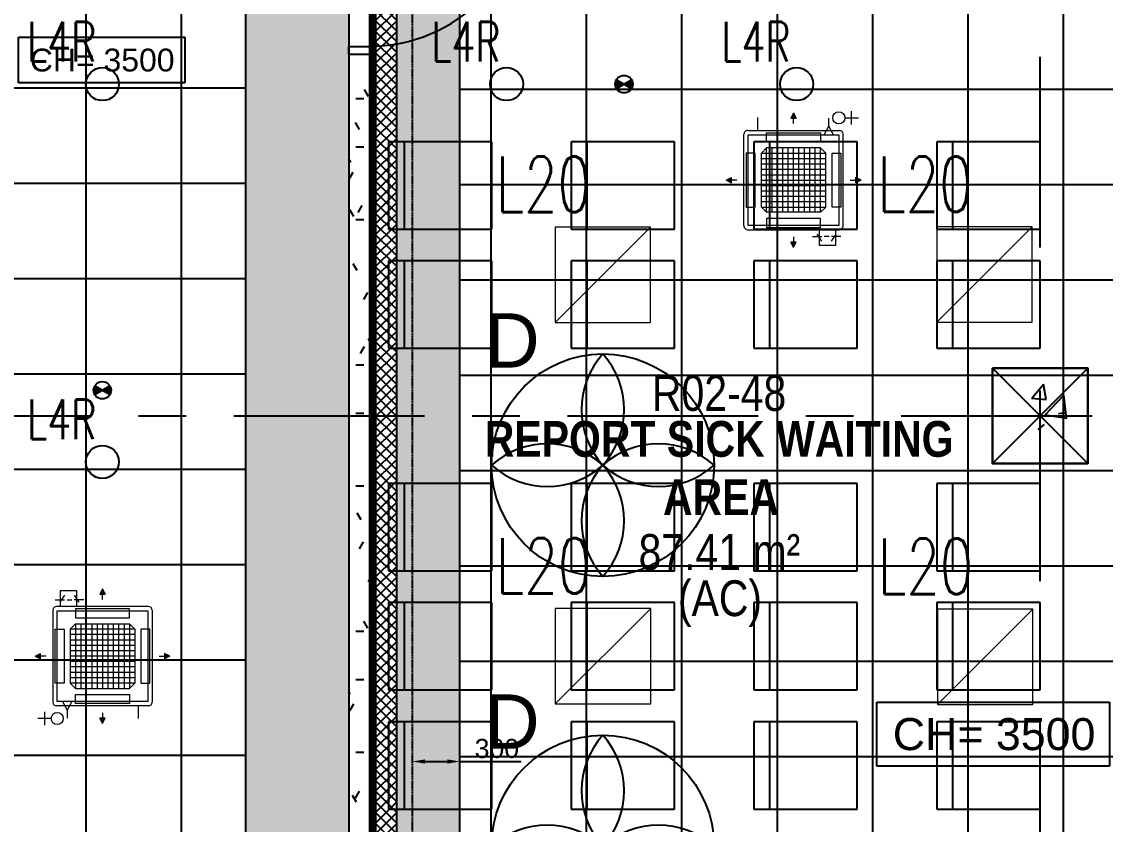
# Model space of a CAD drawing. Header units: millimetres. Extents: x -92759 to 184353, y -15225 to 86714.
# Drawn here: x -59541 to -52722, y 42370 to 47422 of the extents above; entities that cross this region are included whole.
import ezdxf

# ---------------------------------------------------------------- set-up
doc = ezdxf.new("R2010")
doc.units = ezdxf.units.MM
for name, pattern in [('Dash', [952.5, 476.25, -476.25]), ('HIDDEN', [0.375, 0.25, -0.125]), ('IDA - Grid Line', [2100, 1200, -300, 300, -300])]:
    doc.linetypes.add(name, pattern=pattern)
doc.layers.get('Defpoints').update_dxf_attribs({"color": 8})
for name, color, linetype in [('0-1', 9, 'Continuous'), ('0-Motion Sensor', 1, 'Continuous'), ('A-_DETA----_E-2', 9, 'Continuous'), ('A-_DOOR----_E', 8, 'Continuous'), ('A-_ROOMNAME_A', 8, 'Continuous'), ('A-_WALL----_H-1', 9, 'Continuous'), ('A-_WALLPRTN_E', 8, 'Continuous'), ('A-PATT-CONC', 8, 'Continuous'), ('E-_LITG _ CKT -DB', 1, 'HIDDEN'), ('E-FAN----E', 1, 'Continuous'), ('E-legend', 1, 'Continuous'), ('E-LIGHT----E', 1, 'Continuous'), ('HF', 7, 'Continuous'), ('HF Text', 7, 'Continuous'), ('HFI 02', 7, 'Continuous'), ('M-ACMV_FCU', 5, 'Continuous'), ('PDF_M-_ACON----_E-N', 7, 'Continuous'), ('S-_COLN----_E', 8, 'Continuous')]:
    doc.layers.add(name, color=color, linetype=linetype)
for name, color, linetype, true_color in [('1599_FURN_RHH_BLK8 _NEW__1ST STY_dwg _2_-1', 7, 'Continuous', 0xaaaaaa), ('A-_DETA----_E-4', 9, 'Continuous', 0x808080), ('S-_ANOTGRID_E-1', 9, 'IDA - Grid Line', 0x808080)]:
    doc.layers.add(name, color=color, linetype=linetype, true_color=true_color)
for name, color, linetype, lineweight in [('A--', 134, '500-1-RP', 25), ('HFI 9MM FPB', 94, 'Continuous', 5), ('M-ACMV_CDP', 190, 'DRAIN_PIPE', 25), ('M-ACMV_FCU-2', 86, 'Continuous', 9), ('M-ACMV_PWR', 1, 'REFRIGERANT', 25), ('M-ACMV_REF_PIPE', 134, '500-1-RP', 25), ('M-ACMV_VCD', 7, 'Continuous', 25)]:
    doc.layers.add(name, color=color, linetype=linetype, lineweight=lineweight)
doc.styles.add('Arial', font='arial.ttf')
doc.styles.add('Arial Narrow_2', font='ARIALN.TTF', dxfattribs={"height": 225})
doc.styles.add('Arial Narrow_B_1', font='ARIALNB.TTF', dxfattribs={"height": 300})
doc.styles.add('Arial_4', font='arial.ttf', dxfattribs={"height": 1.8})
doc.styles.add('Simplex', font='simplex_.ttf', dxfattribs={"width": 0.7, "height": 450})
doc.styles.get("Standard").update_dxf_attribs({"font": 'arial.ttf'})
doc.linetypes.add('500-1-RP', pattern='A,0.75,-0.5,0.75,-0.5,0.75,-0.5,0.75,-1.7,["RP",Standard,S=1,R=0,X=-1,Y=-0.5],-1.7', length=7.9)
doc.linetypes.add('DRAIN_PIPE', pattern='A,0.5,-0.2,["D",Standard,S=0.1,R=0,X=-0.1,Y=-0.05],-0.25', length=0.95)
doc.linetypes.add('REFRIGERANT', pattern='A,15,-5.08,["R",Standard,S=2.54,R=0,X=-2.54,Y=-1.27],-5.08', length=25.16)
doc.dimstyles.get("Standard").update_dxf_attribs({"dimtxt": 0.18, "dimasz": 0.18, "dimexe": 0.18, "dimexo": 0.0625, "dimgap": 0.09, "dimtad": 0, "dimtih": 1, "dimtoh": 1, "dimdec": 4, "dimzin": 0, "dimdsep": 46, "dimtxsty": 'Standard', "dimcen": 0.09, "dimadec": 0, "dimazin": 0, "dimtfac": 1, "dimtdec": 4, "dimtofl": 0, "dimtmove": 0, "dimatfit": 3, "dimfxl": 1, "dimtolj": 1, "dimtzin": 0, "dimarcsym": 0})

# ---------------------------------------------------------------- blocks, each defined once
blk = doc.blocks.new('IDA - Rectangle Column - 600W X 600D-V10-BLK8_RHH_1ST STOREY PLAN')
at = {"layer": 'S-_COLN----_E'}
h = blk.add_hatch(dxfattribs=at)
h.set_pattern_fill('FP_15', color=256, style=0, pattern_type=2)
h.set_pattern_definition([(50, (-1670.95, 28138.3), (1093.104, -95.634), [114.3, -1257.3]), (355, (-1671, 28138.3), (-211.457, 1146.34), [91.44, -1005.84]), (100.451, (-1579.9, 28130.3), (881.656, 1050.7), [97.14, -1068.54]), (46.184, (-1671, 28443.1), (1626.475, -252.257), [171.45, -1885.95]), (96.636, (-1535.4, 28422), (1424.42, 1484.565), [145.71, -1602.81]), (351.184, (-1671, 28443.1), (1424.43, 1484.55), [137.16, -1508.76]), (21, (-1518.55, 28366.9), (909.686, -613.59), [114.3, -1257.3]), (326, (-1518.5, 28366.9), (370.812, 1105.13), [91.44, -1005.84]), (71.451, (-1442.7, 28315.8), (1280.503, 491.528), [97.14, -1068.54]), (37.5, (-1670.95, 28138.3), (18.5313, 507.3303), [50.292, -943.356, 50.292, -970.788, -1009.65]), (37.5, (-1670.95, 28138.3), (18.5313, 507.3303), [-2014.728, 50.292, -959.358]), (7.5, (-1670.95, 28138.3), (400.918, 601.084), [50.292, -531.876, 50.292, -920.496, -384.81]), (7.5, (-1670.95, 28138.3), (400.918, 601.084), [-1552.956, 50.292, -334.518]), (327.5, (-2010.8, 28138.3), (813.545, -34.3737), [50.292, -330.708, 50.292, -2715.768]), (327.5, (-2010.8, 28138.3), (813.545, -34.3737), [-431.292, -1138.428, 50.292, -1527.048]), (317.5, (-2163.2, 28138.3), (888.775, 152.56), [50.292, -445.008, 50.292, -739.14, -1120.14]), (317.5, (-2163.2, 28138.3), (888.775, 152.56), [-1284.732, 50.292, -1069.848])])
h.paths.add_polyline_path([(300, -300), (300, 300), (-300, 300), (-300, -300)])
for p, q in [((300, 300), (-300, 300)), ((-300, 300), (-300, -300)), ((300, -300), (300, 300)), ((-300, -300), (300, -300))]:
    blk.add_line(p, q, dxfattribs=at)
blk = doc.blocks.new('IDA - F - Single - Swing - VP1 - 1100L X 2200H - TD-04 VP-10486411-BLK8_RHH_1ST STOREY PLAN')
at = {"layer": 'A-_DOOR----_E'}
for p, q in [((-550, 75), (-500, 75)), ((-500, 75), (-500, -75)), ((500, 75), (550, 75)), ((500, -50.8), (500, 75)), ((450, -50.8), (500, -50.8)), ((450, -1050.8), (450, -50.8)), ((500, -50.8), (500, -1050.8)), ((-500, -75), (-550, -75)), ((550, -75), (500, -75)), ((450, -750.8), (500, -750.8)), ((450, -775.8), (500, -775.8)), ((475, -875.8), (475, -775.8)), ((450, -875.8), (500, -875.8)), ((450, -900.8), (500, -900.8)), ((500, -1050.8), (450, -1050.8))]:
    blk.add_line(p, q, dxfattribs=at)
blk.add_arc((500, -50.8), 1000, 180, 270, dxfattribs=at)
blk = doc.blocks.new('1599_FURN_RHH_BLK8 _NEW__1ST STY_dwg _2_-10346281-BLK8_RHH_1ST STOREY PLAN')
at = {"layer": 'A-_DETA----_E-2'}
for p, q in [((-21755.1, -32675), (-21755.1, -33225)), ((-21105.1, -32675), (-21755.1, -32675)), ((-21755.1, -32675), (-21755.1, -33225)), ((-21105.1, -32675), (-21755.1, -32675)), ((-21755.1, -32675), (-21755.1, -33225)), ((-21105.1, -32675), (-21755.1, -32675)), ((-21655.1, -33225), (-21655.1, -32675)), ((-21655.1, -33225), (-21655.1, -32675)), ((-21655.1, -33225), (-21655.1, -32675)), ((-21105.1, -33225), (-21105.1, -32675)), ((-21105.1, -33225), (-21105.1, -32675)), ((-21105.1, -33225), (-21105.1, -32675)), ((-20605.1, -32675), (-20605.1, -33225)), ((-19955.1, -32675), (-20605.1, -32675)), ((-20605.1, -32675), (-20605.1, -33225)), ((-19955.1, -32675), (-20605.1, -32675)), ((-20605.1, -32675), (-20605.1, -33225)), ((-19955.1, -32675), (-20605.1, -32675)), ((-20505.1, -33225), (-20505.1, -32675)), ((-20505.1, -33225), (-20505.1, -32675)), ((-20505.1, -33225), (-20505.1, -32675)), ((-19955.1, -33225), (-19955.1, -32675)), ((-19955.1, -33225), (-19955.1, -32675)), ((-19955.1, -33225), (-19955.1, -32675)), ((-19455.1, -32675), (-19455.1, -33225)), ((-18805.1, -32675), (-19455.1, -32675)), ((-19455.1, -32675), (-19455.1, -33225)), ((-18805.1, -32675), (-19455.1, -32675)), ((-19455.1, -32675), (-19455.1, -33225)), ((-18805.1, -32675), (-19455.1, -32675)), ((-19355.1, -33225), (-19355.1, -32675)), ((-19355.1, -33225), (-19355.1, -32675)), ((-19355.1, -33225), (-19355.1, -32675)), ((-18805.1, -33225), (-18805.1, -32675)), ((-18805.1, -33225), (-18805.1, -32675)), ((-18805.1, -33225), (-18805.1, -32675)), ((-18305.1, -32675), (-18305.1, -33225)), ((-17655.1, -32675), (-18305.1, -32675)), ((-18305.1, -32675), (-18305.1, -33225)), ((-17655.1, -32675), (-18305.1, -32675)), ((-18305.1, -32675), (-18305.1, -33225)), ((-17655.1, -32675), (-18305.1, -32675)), ((-18205.1, -33225), (-18205.1, -32675)), ((-18205.1, -33225), (-18205.1, -32675)), ((-18205.1, -33225), (-18205.1, -32675)), ((-17655.1, -33225), (-17655.1, -32675)), ((-17655.1, -33225), (-17655.1, -32675)), ((-17655.1, -33225), (-17655.1, -32675)), ((-21755.1, -33225), (-21105.1, -33225)), ((-21755.1, -33225), (-21105.1, -33225)), ((-21755.1, -33225), (-21105.1, -33225)), ((-20605.1, -33225), (-19955.1, -33225)), ((-20605.1, -33225), (-19955.1, -33225)), ((-20605.1, -33225), (-19955.1, -33225)), ((-19455.1, -33225), (-18805.1, -33225)), ((-19455.1, -33225), (-18805.1, -33225)), ((-19455.1, -33225), (-18805.1, -33225)), ((-18305.1, -33225), (-17655.1, -33225)), ((-18305.1, -33225), (-17655.1, -33225)), ((-18305.1, -33225), (-17655.1, -33225)), ((-21755.1, -33425), (-21755.1, -33975)), ((-21105.1, -33425), (-21755.1, -33425)), ((-21755.1, -33425), (-21755.1, -33975)), ((-21105.1, -33425), (-21755.1, -33425)), ((-21755.1, -33425), (-21755.1, -33975)), ((-21105.1, -33425), (-21755.1, -33425)), ((-21655.1, -33975), (-21655.1, -33425)), ((-21655.1, -33975), (-21655.1, -33425)), ((-21655.1, -33975), (-21655.1, -33425)), ((-21105.1, -33975), (-21105.1, -33425)), ((-21105.1, -33975), (-21105.1, -33425)), ((-21105.1, -33975), (-21105.1, -33425)), ((-20605.1, -33425), (-20605.1, -33975)), ((-19955.1, -33425), (-20605.1, -33425)), ((-20605.1, -33425), (-20605.1, -33975)), ((-19955.1, -33425), (-20605.1, -33425)), ((-20605.1, -33425), (-20605.1, -33975)), ((-19955.1, -33425), (-20605.1, -33425)), ((-20505.1, -33975), (-20505.1, -33425)), ((-20505.1, -33975), (-20505.1, -33425)), ((-20505.1, -33975), (-20505.1, -33425)), ((-19955.1, -33975), (-19955.1, -33425)), ((-19955.1, -33975), (-19955.1, -33425)), ((-19955.1, -33975), (-19955.1, -33425)), ((-19455.1, -33425), (-19455.1, -33975)), ((-18805.1, -33425), (-19455.1, -33425)), ((-19455.1, -33425), (-19455.1, -33975)), ((-18805.1, -33425), (-19455.1, -33425)), ((-19455.1, -33425), (-19455.1, -33975)), ((-18805.1, -33425), (-19455.1, -33425)), ((-19355.1, -33975), (-19355.1, -33425)), ((-19355.1, -33975), (-19355.1, -33425)), ((-19355.1, -33975), (-19355.1, -33425)), ((-18805.1, -33975), (-18805.1, -33425)), ((-18805.1, -33975), (-18805.1, -33425)), ((-18805.1, -33975), (-18805.1, -33425)), ((-18305.1, -33425), (-18305.1, -33975)), ((-17655.1, -33425), (-18305.1, -33425)), ((-18305.1, -33425), (-18305.1, -33975)), ((-17655.1, -33425), (-18305.1, -33425)), ((-18305.1, -33425), (-18305.1, -33975)), ((-17655.1, -33425), (-18305.1, -33425)), ((-18205.1, -33975), (-18205.1, -33425)), ((-18205.1, -33975), (-18205.1, -33425)), ((-18205.1, -33975), (-18205.1, -33425)), ((-17655.1, -33975), (-17655.1, -33425)), ((-17655.1, -33975), (-17655.1, -33425)), ((-17655.1, -33975), (-17655.1, -33425)), ((-21755.1, -33975), (-21105.1, -33975)), ((-21755.1, -33975), (-21105.1, -33975)), ((-21755.1, -33975), (-21105.1, -33975)), ((-20605.1, -33975), (-19955.1, -33975)), ((-20605.1, -33975), (-19955.1, -33975)), ((-20605.1, -33975), (-19955.1, -33975)), ((-19455.1, -33975), (-18805.1, -33975)), ((-19455.1, -33975), (-18805.1, -33975)), ((-19455.1, -33975), (-18805.1, -33975)), ((-18305.1, -33975), (-17655.1, -33975)), ((-18305.1, -33975), (-17655.1, -33975)), ((-18305.1, -33975), (-17655.1, -33975)), ((-21755.1, -34825), (-21755.1, -35375)), ((-21105.1, -34825), (-21755.1, -34825)), ((-21755.1, -34825), (-21755.1, -35375)), ((-21105.1, -34825), (-21755.1, -34825)), ((-21755.1, -34825), (-21755.1, -35375)), ((-21105.1, -34825), (-21755.1, -34825)), ((-21655.1, -35375), (-21655.1, -34825)), ((-21655.1, -35375), (-21655.1, -34825)), ((-21655.1, -35375), (-21655.1, -34825)), ((-21105.1, -35375), (-21105.1, -34825)), ((-21105.1, -35375), (-21105.1, -34825)), ((-21105.1, -35375), (-21105.1, -34825)), ((-20605.1, -34825), (-20605.1, -35375)), ((-19955.1, -34825), (-20605.1, -34825)), ((-20605.1, -34825), (-20605.1, -35375)), ((-19955.1, -34825), (-20605.1, -34825)), ((-20605.1, -34825), (-20605.1, -35375)), ((-19955.1, -34825), (-20605.1, -34825)), ((-20505.1, -35375), (-20505.1, -34825)), ((-20505.1, -35375), (-20505.1, -34825)), ((-20505.1, -35375), (-20505.1, -34825)), ((-19955.1, -35375), (-19955.1, -34825)), ((-19955.1, -35375), (-19955.1, -34825)), ((-19955.1, -35375), (-19955.1, -34825)), ((-19455.1, -34825), (-19455.1, -35375)), ((-18805.1, -34825), (-19455.1, -34825)), ((-19455.1, -34825), (-19455.1, -35375)), ((-18805.1, -34825), (-19455.1, -34825)), ((-19455.1, -34825), (-19455.1, -35375)), ((-18805.1, -34825), (-19455.1, -34825)), ((-19355.1, -35375), (-19355.1, -34825)), ((-19355.1, -35375), (-19355.1, -34825)), ((-19355.1, -35375), (-19355.1, -34825)), ((-18805.1, -35375), (-18805.1, -34825)), ((-18805.1, -35375), (-18805.1, -34825)), ((-18805.1, -35375), (-18805.1, -34825)), ((-18305.1, -34825), (-18305.1, -35375)), ((-17655.1, -34825), (-18305.1, -34825)), ((-18305.1, -34825), (-18305.1, -35375)), ((-17655.1, -34825), (-18305.1, -34825)), ((-18305.1, -34825), (-18305.1, -35375)), ((-17655.1, -34825), (-18305.1, -34825)), ((-18205.1, -35375), (-18205.1, -34825)), ((-18205.1, -35375), (-18205.1, -34825)), ((-18205.1, -35375), (-18205.1, -34825)), ((-17655.1, -35375), (-17655.1, -34825)), ((-17655.1, -35375), (-17655.1, -34825)), ((-17655.1, -35375), (-17655.1, -34825)), ((-21755.1, -35375), (-21105.1, -35375)), ((-21755.1, -35375), (-21105.1, -35375)), ((-21755.1, -35375), (-21105.1, -35375)), ((-20605.1, -35375), (-19955.1, -35375)), ((-20605.1, -35375), (-19955.1, -35375)), ((-20605.1, -35375), (-19955.1, -35375)), ((-19455.1, -35375), (-18805.1, -35375)), ((-19455.1, -35375), (-18805.1, -35375)), ((-19455.1, -35375), (-18805.1, -35375)), ((-18305.1, -35375), (-17655.1, -35375)), ((-18305.1, -35375), (-17655.1, -35375)), ((-18305.1, -35375), (-17655.1, -35375)), ((-21755.1, -35575), (-21755.1, -36125)), ((-21105.1, -35575), (-21755.1, -35575)), ((-21755.1, -35575), (-21755.1, -36125)), ((-21105.1, -35575), (-21755.1, -35575)), ((-21755.1, -35575), (-21755.1, -36125)), ((-21105.1, -35575), (-21755.1, -35575)), ((-21655.1, -36125), (-21655.1, -35575)), ((-21655.1, -36125), (-21655.1, -35575)), ((-21655.1, -36125), (-21655.1, -35575)), ((-21105.1, -36125), (-21105.1, -35575)), ((-21105.1, -36125), (-21105.1, -35575)), ((-21105.1, -36125), (-21105.1, -35575)), ((-20605.1, -35575), (-20605.1, -36125)), ((-19955.1, -35575), (-20605.1, -35575)), ((-20605.1, -35575), (-20605.1, -36125)), ((-19955.1, -35575), (-20605.1, -35575)), ((-20605.1, -35575), (-20605.1, -36125)), ((-19955.1, -35575), (-20605.1, -35575)), ((-20505.1, -36125), (-20505.1, -35575)), ((-20505.1, -36125), (-20505.1, -35575)), ((-20505.1, -36125), (-20505.1, -35575)), ((-19955.1, -36125), (-19955.1, -35575)), ((-19955.1, -36125), (-19955.1, -35575)), ((-19955.1, -36125), (-19955.1, -35575)), ((-19455.1, -35575), (-19455.1, -36125)), ((-18805.1, -35575), (-19455.1, -35575)), ((-19455.1, -35575), (-19455.1, -36125)), ((-18805.1, -35575), (-19455.1, -35575)), ((-19455.1, -35575), (-19455.1, -36125)), ((-18805.1, -35575), (-19455.1, -35575)), ((-19355.1, -36125), (-19355.1, -35575)), ((-19355.1, -36125), (-19355.1, -35575)), ((-19355.1, -36125), (-19355.1, -35575)), ((-18805.1, -36125), (-18805.1, -35575)), ((-18805.1, -36125), (-18805.1, -35575)), ((-18805.1, -36125), (-18805.1, -35575)), ((-18305.1, -35575), (-18305.1, -36125)), ((-17655.1, -35575), (-18305.1, -35575)), ((-18305.1, -35575), (-18305.1, -36125)), ((-17655.1, -35575), (-18305.1, -35575)), ((-18305.1, -35575), (-18305.1, -36125)), ((-17655.1, -35575), (-18305.1, -35575)), ((-18205.1, -36125), (-18205.1, -35575)), ((-18205.1, -36125), (-18205.1, -35575)), ((-18205.1, -36125), (-18205.1, -35575)), ((-17655.1, -36125), (-17655.1, -35575)), ((-17655.1, -36125), (-17655.1, -35575)), ((-17655.1, -36125), (-17655.1, -35575)), ((-21755.1, -36125), (-21105.1, -36125)), ((-21755.1, -36125), (-21105.1, -36125)), ((-21755.1, -36125), (-21105.1, -36125)), ((-20605.1, -36125), (-19955.1, -36125)), ((-20605.1, -36125), (-19955.1, -36125)), ((-20605.1, -36125), (-19955.1, -36125)), ((-19455.1, -36125), (-18805.1, -36125)), ((-19455.1, -36125), (-18805.1, -36125)), ((-19455.1, -36125), (-18805.1, -36125)), ((-18305.1, -36125), (-17655.1, -36125)), ((-18305.1, -36125), (-17655.1, -36125)), ((-18305.1, -36125), (-17655.1, -36125)), ((-21755.1, -36325), (-21755.1, -36875)), ((-21105.1, -36325), (-21755.1, -36325)), ((-21755.1, -36325), (-21755.1, -36875)), ((-21105.1, -36325), (-21755.1, -36325)), ((-21755.1, -36325), (-21755.1, -36875)), ((-21105.1, -36325), (-21755.1, -36325)), ((-21655.1, -36875), (-21655.1, -36325)), ((-21655.1, -36875), (-21655.1, -36325)), ((-21655.1, -36875), (-21655.1, -36325)), ((-21105.1, -36875), (-21105.1, -36325)), ((-21105.1, -36875), (-21105.1, -36325)), ((-21105.1, -36875), (-21105.1, -36325)), ((-20605.1, -36325), (-20605.1, -36875)), ((-19955.1, -36325), (-20605.1, -36325)), ((-20605.1, -36325), (-20605.1, -36875)), ((-19955.1, -36325), (-20605.1, -36325)), ((-20605.1, -36325), (-20605.1, -36875)), ((-19955.1, -36325), (-20605.1, -36325)), ((-20505.1, -36875), (-20505.1, -36325)), ((-20505.1, -36875), (-20505.1, -36325)), ((-20505.1, -36875), (-20505.1, -36325)), ((-19955.1, -36875), (-19955.1, -36325)), ((-19955.1, -36875), (-19955.1, -36325)), ((-19955.1, -36875), (-19955.1, -36325)), ((-19455.1, -36325), (-19455.1, -36875)), ((-18805.1, -36325), (-19455.1, -36325)), ((-19455.1, -36325), (-19455.1, -36875)), ((-18805.1, -36325), (-19455.1, -36325)), ((-19455.1, -36325), (-19455.1, -36875)), ((-18805.1, -36325), (-19455.1, -36325)), ((-19355.1, -36875), (-19355.1, -36325)), ((-19355.1, -36875), (-19355.1, -36325)), ((-19355.1, -36875), (-19355.1, -36325)), ((-18805.1, -36875), (-18805.1, -36325)), ((-18805.1, -36875), (-18805.1, -36325)), ((-18805.1, -36875), (-18805.1, -36325)), ((-18305.1, -36325), (-18305.1, -36875)), ((-17655.1, -36325), (-18305.1, -36325)), ((-18305.1, -36325), (-18305.1, -36875)), ((-17655.1, -36325), (-18305.1, -36325)), ((-18305.1, -36325), (-18305.1, -36875)), ((-17655.1, -36325), (-18305.1, -36325)), ((-18205.1, -36875), (-18205.1, -36325)), ((-18205.1, -36875), (-18205.1, -36325)), ((-18205.1, -36875), (-18205.1, -36325)), ((-17655.1, -36875), (-17655.1, -36325)), ((-17655.1, -36875), (-17655.1, -36325)), ((-17655.1, -36875), (-17655.1, -36325)), ((-21755.1, -36875), (-21105.1, -36875)), ((-21755.1, -36875), (-21105.1, -36875)), ((-21755.1, -36875), (-21105.1, -36875)), ((-20605.1, -36875), (-19955.1, -36875)), ((-20605.1, -36875), (-19955.1, -36875)), ((-20605.1, -36875), (-19955.1, -36875)), ((-19455.1, -36875), (-18805.1, -36875)), ((-19455.1, -36875), (-18805.1, -36875)), ((-19455.1, -36875), (-18805.1, -36875)), ((-18305.1, -36875), (-17655.1, -36875)), ((-18305.1, -36875), (-17655.1, -36875)), ((-18305.1, -36875), (-17655.1, -36875))]:
    blk.add_line(p, q, dxfattribs=at)
blk = doc.blocks.new('A$Cb2bf8f38')
at = {"layer": 'A-_WALL----_H-1'}
h = blk.add_hatch(dxfattribs=at)
h.set_pattern_fill('FP_1', color=256, style=0, pattern_type=2)
h.set_pattern_definition([(0, (-11870.95, 40538.29), (609.6, 152.4), [50.292, -406.908, 50.292, -406.908, -2438.4]), (0, (-11870.95, 40538.29), (609.6, 152.4), [-914.4, 50.292, -864.108, 50.292, -406.908, -1066.8]), (0, (-11870.95, 40538.29), (609.6, 152.4), [-2286, 50.292, -254.508, 50.292, -711.708]), (120, (-11642.35, 40614.49), (-436.7823, 451.7291), [50.292, -406.908, 50.292, -406.908, -2438.4]), (120, (-11642.35, 40614.49), (-436.7823, 451.7291), [-914.4, 50.292, -864.108, 50.292, -406.908, -1066.8]), (120, (-11642.35, 40614.49), (-436.7823, 451.7291), [-2286, 50.292, -254.508, 50.292, -711.708]), (240, (-11566.15, 40919.29), (-172.8177, -604.1291), [50.292, -406.908, 50.292, -406.908, -2438.4]), (240, (-11566.15, 40919.29), (-172.8177, -604.1291), [-914.4, 50.292, -864.108, 50.292, -406.908, -1066.8]), (240, (-11566.15, 40919.29), (-172.8177, -604.1291), [-2286, 50.292, -254.508, 50.292, -711.708])])
h.paths.add_polyline_path([(-14475, 5300), (-14400, 5300), (-14400, 6000), (-14550, 6000), (-14550, 5300)])
h.paths.add_polyline_path([(-14400, 7100), (-14400, 14675), (-14550, 14675), (-14550, 7100), (-14475, 7100)])
h.paths.add_polyline_path([(-14400, 15775), (-14400, 15875), (-14550, 15875), (-14550, 15775), (-14475, 15775)])
at = {"layer": 'A-_DETA----_E-4'}
for p, q in [((-14300, 14125), (-14300, 13575)), ((-13650, 14125), (-14300, 14125)), ((-14200, 13575), (-14200, 14125)), ((-13650, 13575), (-13650, 14125)), ((-13150, 14125), (-13150, 13575)), ((-12500, 14125), (-13150, 14125)), ((-13050, 13575), (-13050, 14125)), ((-12500, 13575), (-12500, 14125)), ((-12000, 14125), (-12000, 13575)), ((-11350, 14125), (-12000, 14125)), ((-11900, 13575), (-11900, 14125)), ((-11350, 13575), (-11350, 14125)), ((-10850, 14125), (-10850, 13575)), ((-10200, 14125), (-10850, 14125)), ((-10750, 13575), (-10750, 14125)), ((-10200, 13575), (-10200, 14125)), ((-14300, 13575), (-13650, 13575)), ((-13150, 13575), (-12500, 13575)), ((-12000, 13575), (-11350, 13575)), ((-10850, 13575), (-10200, 13575)), ((-14300, 13375), (-14300, 12825)), ((-13650, 13375), (-14300, 13375)), ((-14200, 12825), (-14200, 13375)), ((-13650, 12825), (-13650, 13375)), ((-13150, 13375), (-13150, 12825)), ((-12500, 13375), (-13150, 13375)), ((-13050, 12825), (-13050, 13375)), ((-12500, 12825), (-12500, 13375)), ((-12000, 13375), (-12000, 12825)), ((-11350, 13375), (-12000, 13375)), ((-11900, 12825), (-11900, 13375)), ((-11350, 12825), (-11350, 13375)), ((-10850, 13375), (-10850, 12825)), ((-10200, 13375), (-10850, 13375)), ((-10750, 12825), (-10750, 13375)), ((-10200, 12825), (-10200, 13375)), ((-14300, 12825), (-13650, 12825)), ((-13150, 12825), (-12500, 12825)), ((-12000, 12825), (-11350, 12825)), ((-10850, 12825), (-10200, 12825)), ((-14300, 11975), (-14300, 11425)), ((-13650, 11975), (-14300, 11975)), ((-14200, 11425), (-14200, 11975)), ((-13650, 11425), (-13650, 11975)), ((-13150, 11975), (-13150, 11425)), ((-12500, 11975), (-13150, 11975)), ((-13050, 11425), (-13050, 11975)), ((-12500, 11425), (-12500, 11975)), ((-12000, 11975), (-12000, 11425)), ((-11350, 11975), (-12000, 11975)), ((-11900, 11425), (-11900, 11975)), ((-11350, 11425), (-11350, 11975)), ((-10850, 11975), (-10850, 11425)), ((-10200, 11975), (-10850, 11975)), ((-10750, 11425), (-10750, 11975)), ((-10200, 11425), (-10200, 11975)), ((-14300, 11425), (-13650, 11425)), ((-13150, 11425), (-12500, 11425)), ((-12000, 11425), (-11350, 11425)), ((-10850, 11425), (-10200, 11425)), ((-14300, 11225), (-14300, 10675)), ((-13650, 11225), (-14300, 11225)), ((-14200, 10675), (-14200, 11225)), ((-13650, 10675), (-13650, 11225)), ((-13150, 11225), (-13150, 10675)), ((-12500, 11225), (-13150, 11225)), ((-13050, 10675), (-13050, 11225)), ((-12500, 10675), (-12500, 11225)), ((-12000, 11225), (-12000, 10675)), ((-11350, 11225), (-12000, 11225)), ((-11900, 10675), (-11900, 11225)), ((-11350, 10675), (-11350, 11225)), ((-10850, 11225), (-10850, 10675)), ((-10200, 11225), (-10850, 11225)), ((-10750, 10675), (-10750, 11225)), ((-10200, 10675), (-10200, 11225)), ((-14300, 10675), (-13650, 10675)), ((-13150, 10675), (-12500, 10675)), ((-12000, 10675), (-11350, 10675)), ((-10850, 10675), (-10200, 10675)), ((-14300, 10475), (-14300, 9925)), ((-13650, 10475), (-14300, 10475)), ((-14200, 9925), (-14200, 10475)), ((-13650, 9925), (-13650, 10475)), ((-13150, 10475), (-13150, 9925)), ((-12500, 10475), (-13150, 10475)), ((-13050, 9925), (-13050, 10475)), ((-12500, 9925), (-12500, 10475)), ((-12000, 10475), (-12000, 9925)), ((-11350, 10475), (-12000, 10475)), ((-11900, 9925), (-11900, 10475)), ((-11350, 9925), (-11350, 10475)), ((-10850, 10475), (-10850, 9925)), ((-10200, 10475), (-10850, 10475)), ((-10750, 9925), (-10750, 10475)), ((-10200, 9925), (-10200, 10475)), ((-14300, 9925), (-13650, 9925)), ((-13150, 9925), (-12500, 9925)), ((-12000, 9925), (-11350, 9925)), ((-10850, 9925), (-10200, 9925))]:
    blk.add_line(p, q, dxfattribs=at)
at = {"layer": 'A-_WALLPRTN_E'}
for p, q in [((-14550, 14675), (-14550, 7100)), ((-14400, 14675), (-14550, 14675)), ((-14400, 7100), (-14400, 14675))]:
    blk.add_line(p, q, dxfattribs=at)
at = {"layer": 'S-_ANOTGRID_E-1'}
for p, q in [((-10200, -20141.4), (-10200, 53272.8)), ((-38373.1, 12400), (13584.7, 12400))]:
    blk.add_line(p, q, dxfattribs=at)
at = {"layer": '1599_FURN_RHH_BLK8 _NEW__1ST STY_dwg _2_-1'}
blk.add_blockref('1599_FURN_RHH_BLK8 _NEW__1ST STY_dwg _2_-10346281-BLK8_RHH_1ST STOREY PLAN', (7455.1, 46800), dxfattribs=at)
at = {"layer": 'A-_DOOR----_E', "rotation": 89.99999999999991}
blk.add_blockref('IDA - F - Single - Swing - VP1 - 1100L X 2200H - TD-04 VP-10486411-BLK8_RHH_1ST STOREY PLAN', (-14475, 15225), dxfattribs=at)
at = {"layer": 'S-_COLN----_E'}
blk.add_blockref('IDA - Rectangle Column - 600W X 600D-V10-BLK8_RHH_1ST STOREY PLAN', (-10200, 12400), dxfattribs=at)
at = {"layer": 'A-_ROOMNAME_A', "char_height": 225, "attachment_point": 1}
for s, insert, width, style in [('R02-48', (-12642.2, 12656.3), 1058.227, 'Arial Narrow_2'), ('REPORT SICK WAITING', (-13693.7, 12367.5), 3607.594, 'Arial Narrow_B_1'), ('AREA', (-12572.5, 12000.4), 901.898, 'Arial Narrow_B_1'), ('87.41 m²', (-12726.2, 11655.9), 1262.658, 'Arial Narrow_2'), ('(AC)', (-12478.7, 11364.9), 661.392, 'Arial Narrow_2')]:
    blk.add_mtext(s, dxfattribs=dict(at, insert=insert, width=width, style=style))
blk = doc.blocks.new('*D704')
at = {"layer": 'Defpoints', "color": 0, "transparency": 16777216}
for p in [(-2279, 469686.4), (-1979, 469686.4), (-1979, 469686.4)]:
    blk.add_point(p, dxfattribs=at)
at = {"layer": 'HFI 02', "color": 0, "lineweight": -2, "transparency": 16777216}
for p, q in [((-2279, 469686.4), (-2279, 469686.5)), ((-2199, 469686.4), (-2059, 469686.4)), ((-1979, 469686.4), (-1979, 469686.5)), ((-1979, 469686.4), (-1594.4, 469686.4))]:
    blk.add_line(p, q, dxfattribs=at)
at = {"layer": 'HFI 02', "color": 0, "transparency": 16777216}
for points in [[(-2199, 469699.7), (-2199, 469673), (-2279, 469686.4)], [(-2059, 469699.7), (-2059, 469673), (-1979, 469686.4)]]:
    blk.add_solid(points, dxfattribs=at)
at = {"layer": 'HFI 02', "color": 152, "true_color": 0x2776bb, "transparency": 16777216, "insert": (-1746.7, 469767.7), "char_height": 120, "attachment_point": 5, "style": 'Arial'}
blk.add_mtext('\\A1;300', dxfattribs=at)
blk = doc.blocks.new('Motion Sensor')
at = {"layer": 'E-legend', "lineweight": 25}
h = blk.add_hatch(color=256, dxfattribs=at)
h.dxf.hatch_style = 1
h.paths.add_polyline_path([(10021, -17121.6), (9973.3, -17094.1, 0.131652), (9965.9, -17121.6, 0.131652), (9973.3, -17149.1)])
h = blk.add_hatch(color=256, dxfattribs=at)
h.dxf.hatch_style = 1
h.paths.add_polyline_path([(10068.6, -17094.1), (10021, -17121.6), (10068.6, -17149.1, 0.131652), (10076, -17121.6, 0.131652)])
for p, q in [((9973.3, -17094.1), (10068.6, -17149.1)), ((9973.3, -17149.1), (10068.6, -17094.1))]:
    blk.add_line(p, q, dxfattribs=at)
blk.add_circle((10021, -17121.6), 55, dxfattribs=at)
blk = doc.blocks.new('A$C020d881d')
at = {"layer": 'E-legend', "lineweight": 25}
blk.add_circle((818.7, 172), 103.8, dxfattribs=at)
at = {"layer": 'E-legend', "lineweight": 25, "style": 'Simplex', "width": 0.7}
blk.add_text('L4R', height=250, dxfattribs=at).set_placement((345.2, 314.3))
blk = doc.blocks.new('L20')
at = {"layer": 'E-LIGHT----E', "lineweight": 5}
blk.add_line((-300, -300), (300, 300), dxfattribs=at)
blk.add_lwpolyline([(-300, -300), (300, -300), (300, 300), (-300, 300)], close=True, dxfattribs=at)
at = {"layer": 'E-LIGHT----E', "lineweight": 5, "style": 'Simplex', "width": 0.7}
blk.add_text('L20', height=350, dxfattribs=at).set_placement((-673.7, 394.3))
blk = doc.blocks.new('DC FAN')
at = {"layer": 'E-FAN----E', "color": 1}
blk.add_circle((-15.2, 10.5), 700, dxfattribs=at)
for centre, start, end in [((373.9, 360.5), 138.02826, 221.97174), ((-404.3, 360.5), 318.02826, 41.97174), ((-365.2, -378.6), 48.02826, 131.97174), ((334.8, -378.6), 48.02826, 131.97174), ((-365.2, 399.6), 228.02826, 311.97174), ((373.9, -339.5), 138.02826, 221.97174), ((-404.3, -339.5), 318.02826, 41.97174), ((334.8, 399.6), 228.02826, 311.97174)]:
    blk.add_arc(centre, 523.4, start, end, dxfattribs=at)
at = {"layer": 'E-FAN----E', "color": 1, "style": 'Arial'}
blk.add_text('D', height=342.1, dxfattribs=at).set_placement((-757.5, 624.8))
blk = doc.blocks.new('EL_B8_L1_R4')
at = {"color": 6, "linetype": 'HIDDEN', "ltscale": 40, "const_width": 50}
blk.add_lwpolyline([(13092.9, -27358.3), (13092.9, -43108.3), (10382.9, -43108.3), (10382.9, -42358.3), (6692.9, -42358.3), (6692.9, -42758.3), (2092.9, -42758.3), (2092.9, -35258.3), (-3607.1, -35258.3), (-3607.1, -24683.3), (4692.9, -24683.3), (4692.9, -34658.3), (10992.9, -34658.3), (10992.9, -14008.3), (2242.9, -14008.3), (2242.9, -2458.3), (-3957.1, -2458.3), (-3957.1, -58.3), (842.9, -58.3), (842.9, 3691.7), (2342.9, 3691.7), (2342.9, -58.3), (13092.9, -58.3), (13092.9, -12058.3)], dxfattribs=at)
at = {"layer": '0-Motion Sensor'}
for p in [(-12045.9, -8949.2), (-15328, -10875.5)]:
    blk.add_blockref('Motion Sensor', p, dxfattribs=at)
at = {"layer": 'E-_LITG _ CKT -DB', "ltscale": 0.5}
for p in [(-6125.7, -26242.8), (-3582.8, -26242.8), (-1757.4, -26242.8), (-6125.7, -28620.4)]:
    blk.add_blockref('A$C020d881d', p, dxfattribs=at)
at = {"layer": 'E-FAN----E', "color": 1, "linetype": 'Continuous'}
for p in [(-2142.9, -28479.4), (-2143.2, -30878.4)]:
    blk.add_blockref('DC FAN', p, dxfattribs=at)
at = {"layer": 'E-legend', "color": 0}
for p in [(-2158.1, -27270), (243.3, -27269.5), (-2157.1, -29671.5), (246.6, -29674.4)]:
    blk.add_blockref('L20', p, dxfattribs=at)
blk = doc.blocks.new('A$C7208cd76')
at = {"layer": 'M-ACMV_FCU', "lineweight": 5}
h = blk.add_hatch(color=256, dxfattribs=at)
h.dxf.hatch_style = 1
h.paths.add_polyline_path([(0, 424.1), (-17, 390.2), (17, 390.2)])
h = blk.add_hatch(color=256, dxfattribs=at)
h.dxf.hatch_style = 1
h.paths.add_polyline_path([(-424.1, 0), (-390.2, -17), (-390.2, 17)])
h = blk.add_hatch(color=256, dxfattribs=at)
h.dxf.hatch_style = 1
h.paths.add_polyline_path([(424.1, 0), (390.2, 17), (390.2, -17)])
h = blk.add_hatch(color=256, dxfattribs=at)
h.dxf.hatch_style = 1
h.paths.add_polyline_path([(0, -424.1), (17, -390.2), (-17, -390.2)])
for p, q in [((0, 424.1), (-17, 390.2)), ((0, 424.1), (17, 390.2)), ((-17, 390.2), (17, 390.2)), ((0, 356.2), (0, 390.2)), ((-312.5, 288.8), (-312.5, -288.8)), ((288.8, 312.5), (-288.8, 312.5)), ((288.9, 312.6), (288.9, 312.6)), ((312.5, 288.8), (312.5, -288.8)), ((312.6, 288.9), (312.6, 288.9)), ((-202.6, 169.6), (-169.6, 202.6)), ((-202.6, 169.6), (-202.6, -169.6)), ((202.6, 169.6), (-202.6, 169.6)), ((-169.6, 202.6), (169.6, 202.6)), ((-169.6, 202.6), (-169.6, -202.6)), ((-135.7, 202.6), (-135.7, -202.6)), ((-101.8, 202.6), (-101.8, -202.6)), ((-67.9, 202.6), (-67.9, -202.6)), ((-33.9, 202.6), (-33.9, -202.6)), ((0, 202.6), (0, -202.6)), ((33.9, 202.6), (33.9, -202.6)), ((67.9, 202.6), (67.9, -202.6)), ((101.8, 202.6), (101.8, -202.6)), ((135.7, 202.6), (135.7, -202.6)), ((169.6, 202.6), (202.6, 169.6)), ((169.6, 202.6), (169.6, -202.6)), ((202.6, 169.6), (202.6, -169.6)), ((202.6, 135.7), (-202.6, 135.7)), ((202.6, 101.8), (-202.6, 101.8)), ((-424.1, 0), (-390.2, 17)), ((-424.1, 0), (-390.2, -17)), ((-390.2, -17), (-390.2, 17)), ((-356.2, 0), (-390.2, 0)), ((202.6, 67.9), (-202.6, 67.9)), ((202.6, 33.9), (-202.6, 33.9)), ((202.6, 0), (-202.6, 0)), ((356.2, 0), (390.2, 0)), ((390.2, 17), (390.2, -17)), ((424.1, 0), (390.2, 17)), ((424.1, 0), (390.2, -17)), ((202.6, -33.9), (-202.6, -33.9)), ((202.6, -67.9), (-202.6, -67.9)), ((202.6, -101.8), (-202.6, -101.8)), ((202.6, -135.7), (-202.6, -135.7)), ((-169.6, -202.6), (-202.6, -169.6)), ((202.6, -169.6), (-202.6, -169.6)), ((-169.6, -202.6), (169.6, -202.6)), ((169.6, -202.6), (202.6, -169.6)), ((288.8, -312.5), (-288.8, -312.5)), ((17, -390.2), (-17, -390.2)), ((0, -424.1), (-17, -390.2)), ((0, -356.2), (0, -390.2)), ((0, -424.1), (17, -390.2))]:
    blk.add_line(p, q, dxfattribs=at)
for points in [[(285, 285), (285, -285), (-285, -285), (-285, 285)], [(-169.6, 241.6), (169.6, 241.6), (169.6, 297.9), (-169.6, 297.9)], [(-241.6, 169.6), (-241.6, -169.6), (-297.9, -169.6), (-297.9, 169.6)], [(241.6, 169.6), (241.6, -169.6), (297.9, -169.6), (297.9, 169.6)], [(-169.6, -241.6), (169.6, -241.6), (169.6, -297.9), (-169.6, -297.9)]]:
    blk.add_lwpolyline(points, close=True, dxfattribs=at)
for centre, start, end in [((-288.8, 288.8), 90, 180), ((288.8, 288.8), 0, 90), ((-288.8, -288.8), 180, 270), ((288.8, -288.8), 270, 0)]:
    blk.add_arc(centre, 23.7, start, end, dxfattribs=at)
blk = doc.blocks.new('A$C49267d6b')
at = {"layer": 'PDF_M-_ACON----_E-N', "lineweight": 0}
for p, q in [((0, 127), (0, 76.2)), ((-25.4, 76.2), (12.7, 101.6)), ((0, 63.5), (0, 38.1)), ((-25.4, 25.4), (12.7, 0)), ((0, -25.4), (0, 25.4))]:
    blk.add_line(p, q, dxfattribs=at)
blk = doc.blocks.new('A$C81577ca4')
at = {"layer": 'A--', "lineweight": 0, "ltscale": 0.75}
for p, q in [((-36, -125), (-86, -125)), ((19, -95), (-36, -125)), ((19, -155), (-36, -125))]:
    blk.add_line(p, q, dxfattribs=at)
blk = doc.blocks.new('SSO')
at = {"layer": 'M-ACMV_PWR', "linetype": 'ByBlock', "lineweight": 5}
for p, q in [((1064770.3, 20778.3), (1064770.3, 20878.3)), ((1064820.3, 20828.3), (1064720.3, 20828.3))]:
    blk.add_line(p, q, dxfattribs=at)
blk.add_circle((1064770.3, 20733.6), 44.6, dxfattribs=at)
blk.add_circle((1064770.3, 20733.6), 44.6, dxfattribs=at)
blk = doc.blocks.new('FCU-2_mini cassette')
at = {"layer": 'M-ACMV_CDP', "lineweight": 5}
blk.add_line((240311.9, -39528.1), (240311.9, -39608.6), dxfattribs=at)
at = {"layer": 'M-ACMV_VCD', "lineweight": 5}
blk.add_lwpolyline([(239824.1, -38903.1), (239824.1, -38803.1), (239924.1, -38803.1), (239924.1, -38903.1)], close=True, dxfattribs=at)
at = {"layer": 'M-ACMV_FCU', "lineweight": 5}
blk.add_blockref('A$C7208cd76', (240087.3, -39215.6), dxfattribs=at)
at = {"layer": 'M-ACMV_PWR', "color": 1, "linetype": 'ByBlock', "lineweight": 5, "xscale": 0.8500000000000222, "yscale": 0.8500000000000222, "zscale": 0.8500000000000222, "rotation": 90}
blk.add_blockref('SSO', (257426.2, -944662.3), dxfattribs=at)
at = {"layer": 'M-ACMV_REF_PIPE', "lineweight": 5, "rotation": 90}
blk.add_blockref('A$C81577ca4', (239740.3, -39519.6), dxfattribs=at)
at = {"layer": 'M-ACMV_VCD', "lineweight": 5, "xscale": -1.181061443391948, "yscale": 1.181061443391948, "zscale": 1.181061443391948, "rotation": 90}
blk.add_blockref('A$C49267d6b', (239939.1, -38860.6), dxfattribs=at)
blk = doc.blocks.new('ACMV_B8L1_R9')
at = {"layer": 'M-ACMV_FCU-2', "rotation": 180}
blk.add_blockref('FCU-2_mini cassette', (475206.5, -102745.2), dxfattribs=at)
at = {"layer": 'M-ACMV_FCU-2'}
blk.add_blockref('FCU-2_mini cassette', (-9316.6, -27310.3), dxfattribs=at)
blk = doc.blocks.new('RCP_B8L1')
at = {"layer": 'A-PATT-CONC'}
h = blk.add_hatch(dxfattribs=at)
h.set_pattern_fill('ANSI37', color=256, scale=189, angle=45)
h.set_pattern_definition([(90, (-3329.05, 499461.7), (-600.075, 0), []), (180, (-3329.05, 499461.7), (-6e-14, -600.075), [])])
h.paths.add_polyline_path([(-5129.04966, 499461.70958), (-3329.04966, 499461.70958), (-3329.04966, 465261.70958), (-5129.04966, 465261.70958), (-5129.04966, 497661.70958)])
h = blk.add_hatch(dxfattribs=at)
h.set_pattern_fill('ANSI37', color=256, scale=15)
h.set_pattern_definition([(45, (-200000, 500000), (-33.67596, 33.67596), []), (135, (-200000, 500000), (-33.67596, -33.67596), [])])
h.paths.add_polyline_path([(12070.95033, 486011.70958), (12220.95033, 486011.70958), (12220.95033, 465211.72398), (5620.95034, 465211.72398), (5620.95034, 475186.70967), (-2379.04966, 475186.70967), (-2379.04966, 467793.20229), (-2529.04966, 467793.20229), (-2529.04966, 475336.70967), (5770.95034, 475336.70967), (5770.95034, 465361.72398), (12070.95033, 465361.72398)])
h = blk.add_hatch(dxfattribs=at)
h.set_pattern_fill('ANSI37', color=256, scale=189, angle=45)
h.set_pattern_definition([(90, (5220.95, 465249.2), (-600.075, 0), []), (180, (5220.95, 465249.2), (-6e-14, -600.075), [])])
h.paths.add_polyline_path([(-1979.04966, 474849.20967), (5220.95034, 474849.20967), (5220.95034, 465249.22398), (-1979.04966, 465249.22398)])
at = {"layer": 'HFI 9MM FPB'}
h = blk.add_hatch(dxfattribs=at)
h.set_pattern_fill('ANSI33', color=256, scale=50)
h.paths.add_polyline_path([(3420.95034, 503711.71507), (3420.95034, 499961.70958), (14170.95033, 499961.70958), (14170.95033, 498786.70958), (14170.95033, 496961.70958), (14620.95033, 496961.70958), (14620.95033, 495861.70958), (14170.95033, 495861.70958), (14170.95033, 487961.70958), (14770.95033, 487961.70958), (14770.95033, 488411.70958), (17420.95033, 488411.70958), (17420.95033, 489484.4), (17420.95033, 489561.70958), (19070.95033, 489561.70958), (19070.95033, 488561.70958), (18870.95033, 488561.70958), (18870.95033, 487961.70958), (19070.95033, 487961.70958), (19070.95033, 485386.70958), (15770.95033, 485386.70958), (15770.95033, 486036.70958), (14170.95033, 486036.70958), (14170.95033, 474361.70958), (16695.95033, 474361.70958), (16695.95033, 472561.70958), (14827.95033, 472561.70958), (14827.95033, 472661.70958), (14170.95033, 472661.70958), (14170.95033, 456911.7134), (11460.95032, 456911.7134), (11460.95032, 457661.70958), (7770.95034, 457661.70958), (7770.95034, 457211.70958), (3170.94439, 457211.70958), (3170.94439, 464761.70958), (-2529.04966, 464761.70958), (-2529.04966, 475336.70958), (5770.95034, 475336.70958), (5770.95034, 465361.70958), (12071.95033, 465361.70958), (12071.95033, 486011.70958), (3321.95033, 486011.70958), (3321.95033, 497561.70958), (-2879.04966, 497561.70958), (-2879.04966, 499961.70958), (1920.95034, 499961.70958), (1920.95034, 503711.71507), (2120.95034, 503711.71507)])
h.paths.add_polyline_path([(13420.95033, 497861.70958), (13420.95033, 457661.70958), (12820.95033, 457661.70958), (12820.95033, 497861.70958), (-2178.96619, 497861.70958), (-2178.96619, 499661.70958), (13420.95033, 499661.70958)], flags=16)
h.paths.add_polyline_path([(12070.95033, 496961.70958), (3671.95033, 496961.70959), (3671.95033, 486161.70959), (12070.95033, 486161.70958)], flags=16)
h.paths.add_polyline_path([(15120.95033, 488099.20958), (15120.95033, 486299.20958), (16320.95033, 486299.20958), (16320.95033, 485699.20958), (18720.95033, 485699.20958), (18720.95033, 488099.20958)], flags=16)
h.paths.add_polyline_path([(8070.95034, 463261.70958), (11870.95034, 463261.70958), (11870.95034, 459461.70958), (8070.95034, 459461.70958)], flags=0)
h.paths.add_polyline_path([(7920.95034, 463411.70958), (12020.95034, 463411.70958), (12020.95034, 459311.70958), (7920.95034, 459311.70958)], flags=16)
h.paths.add_polyline_path([(-1979.04966, 474849.20967), (5220.95034, 474849.20967), (5220.95034, 465249.22398), (-1979.04966, 465249.22398)], flags=16)
h.paths.add_polyline_path([(-2529.04966, 467793.20229), (-2529.04966, 464761.70958), (3170.94439, 464761.70958), (3170.94439, 457211.70958), (7770.95034, 457211.70958), (7770.95034, 457661.70958), (11460.95032, 457661.70958), (11460.95032, 456911.7134), (14170.95033, 456911.7134), (14170.95033, 472661.70958), (14020.95033, 472661.70958), (14020.95033, 457061.70958), (11610.95032, 457061.70958), (11610.95032, 457811.70958), (7620.95034, 457811.70958), (7620.95034, 457361.70958), (3320.94439, 457361.70958), (3320.94439, 464911.70958), (-2379.04966, 464911.70958), (-2379.04966, 467793.20229), (-2379.04966, 475186.70967), (5620.95034, 475186.70967), (5620.95034, 465211.72398), (12220.95033, 465211.72398), (12220.95033, 486011.70958), (12070.95033, 486011.70958), (12070.95033, 465361.72398), (5770.95034, 465361.72398), (5770.95034, 475336.70967), (-2529.04966, 475336.70967)], flags=16)
h = blk.add_hatch(dxfattribs=at)
h.set_pattern_fill('ANSI33', color=256, scale=50)
h.set_pattern_definition([(45, (-300000, 500000), (-224.5064, 224.5064), []), (45, (-299775.5, 500000), (-224.5064, 224.5064), [158.75, -79.375])])
h.paths.add_polyline_path([(-5429.05312, 464761.70958), (-5429.05312, 497561.70958), (-6479.04966, 497561.70958), (-6479.04966, 499961.70958), (-3029.04966, 499961.70958), (-3029.05312, 482711.70958), (-2429.04966, 482711.70958), (-2429.04966, 481511.70958), (-3029.04966, 481511.70958), (-3029.04966, 475336.70967), (-2679.04966, 475336.70967), (-2679.04966, 464761.70958)])
h.paths.add_polyline_path([(-5129.04966, 499461.70958), (-3329.04966, 499461.70958), (-3329.04966, 465261.70958), (-5129.04966, 465261.70958), (-5129.04966, 497661.70958)], flags=16)
at = {"layer": 'HF'}
for points in [[(-2529.04966, 464761.70958), (-2529.04966, 475336.70958), (5770.95034, 475336.70958), (5770.95034, 465361.70958), (12071.95033, 465361.70958), (12071.95033, 486011.70958), (3321.95033, 486011.70958), (3321.95033, 497561.70958)], [(-2529.04966, 467793.20229), (-2529.04966, 475336.70967), (5770.95034, 475336.70967), (5770.95034, 465361.72398), (12070.95033, 465361.72398), (12070.95033, 486011.70958), (12220.95033, 486011.70958), (12220.95033, 465211.72398), (5620.95034, 465211.72398), (5620.95034, 475186.70967), (-2379.04966, 475186.70967), (-2379.04966, 467793.20229)]]:
    blk.add_lwpolyline(points, dxfattribs=at)
for points in [[(-5429.05312, 464761.70958), (-5429.05312, 497561.70958), (-6479.04966, 497561.70958), (-6479.04966, 499961.70958), (-3029.04966, 499961.70958), (-3029.05312, 482711.70958), (-2429.04966, 482711.70958), (-2429.04966, 481511.70958), (-3029.04966, 481511.70958), (-3029.04966, 475336.70967), (-2679.04966, 475336.70967), (-2679.04966, 464761.70958)], [(-5129.04966, 499461.70958), (-3329.04966, 499461.70958), (-3329.04966, 465261.70958), (-5129.04966, 465261.70958), (-5129.04966, 497661.70958)], [(-1979.04966, 474849.20967), (5220.95034, 474849.20967), (5220.95034, 465249.22398), (-1979.04966, 465249.22398)]]:
    blk.add_lwpolyline(points, close=True, dxfattribs=at)
at = {"layer": 'HF', "linetype": 'Dash', "ltscale": 0.0005}
blk.add_lwpolyline([(12220.95033, 486011.70958), (12320.95033, 486011.70958), (12320.95033, 465111.72398), (5520.95034, 465111.72398), (5520.95034, 475086.70967), (-2279.04966, 475086.70967), (-2279.04966, 467793.20229), (-2279.04966, 465011.70958), (3420.94439, 465011.70958), (3420.94439, 457461.70958), (7520.95034, 457461.70958), (7520.95034, 457911.70958), (11710.95032, 457911.70958), (11710.95032, 457161.70958), (13920.95033, 457161.70958), (13920.95033, 472661.70958), (14020.95033, 472661.70958)], dxfattribs=at)
at = {"layer": 'HFI 02'}
blk.add_lwpolyline([(1370.95034, 472161.70958), (1970.95034, 472161.70958), (1970.95034, 471561.70958), (1370.95034, 471561.70958)], close=True, dxfattribs=at)
for points in [[(1970.95034, 472161.70958), (1370.95034, 471561.70958)], [(1370.95034, 472161.70958), (1970.95034, 471561.70958)]]:
    blk.add_lwpolyline(points, dxfattribs=at)
at = {"layer": 'HF Text', "attachment_point": 1, "style": 'Arial_4', "bg_fill": 16, "box_fill_scale": 1.5, "bg_fill_color": 256, "bg_fill_transparency": 0}
for insert, char_height, width in [((-4685.46192, 474172.88308), 143.901673, 902.3901486), ((744.11031, 469959.52251), 201.462343, 1263.3462081)]:
    blk.add_mtext('CH= 3500', dxfattribs=dict(at, insert=insert, char_height=char_height, width=width))
at = {"layer": 'HFI 02'}
dim = blk.add_linear_dim(base=(-1979.04966, 469686.35907), p1=(-2279.04966, 469686.35907), p2=(-1979.04966, 469686.35907), dimstyle='Standard', dxfattribs=at)
dim.commit()
dim.dimension.update_dxf_attribs({"geometry": '*D704', "text_midpoint": (-1746.73042, 469767.66876)})

msp = doc.modelspace()

# ---------------------------------------------------------------- block references
at = {"layer": '0-1'}
msp.add_blockref('A$Cb2bf8f38', (-42933, 32541.2), dxfattribs=at)

# ---------------------------------------------------------------- next in the draw order: block references
at = {"color": 0}
msp.add_blockref('EL_B8_L1_R4', (-53725.9, 73099.6), dxfattribs=at)
at = {"layer": 'A-PATT-CONC', "color": 152, "true_color": 0x2776bb}
msp.add_blockref('RCP_B8L1', (-54804, -426920.5), dxfattribs=at)

# ---------------------------------------------------------------- next in the draw order: block references
at = {"layer": 'M-ACMV_FCU', "color": 5}
msp.add_blockref('ACMV_B8L1_R9', (-289803, 109954.6), dxfattribs=at)

doc.saveas('drawing.dxf')
